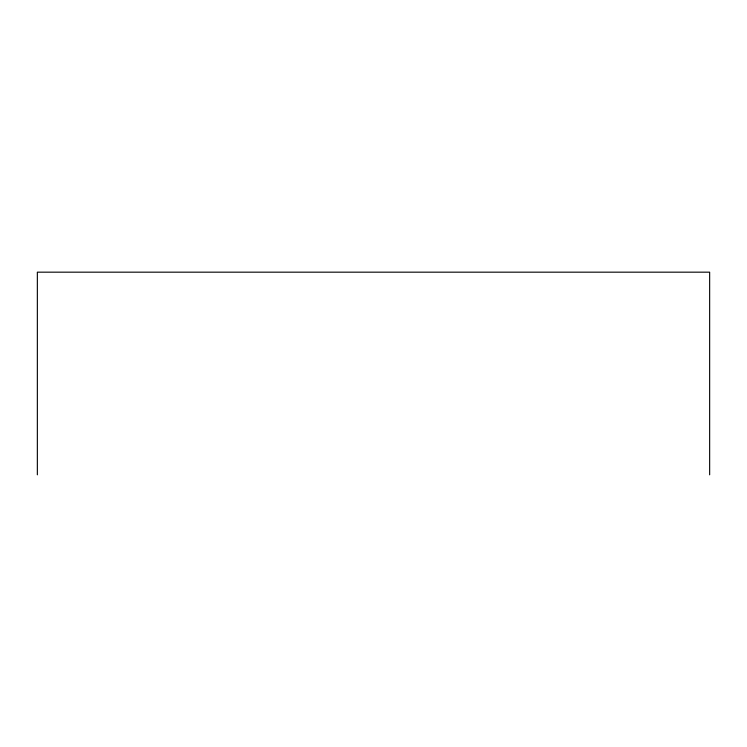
<?xml version="1.0" encoding="UTF-8"?>
<svg xmlns="http://www.w3.org/2000/svg" width="747" height="747" viewBox="0 0 747 747"><rect width="100%" height="100%" fill="white"/><g stroke="black" fill="none" stroke-linecap="round" stroke-linejoin="round"><path stroke-width="1.12" d="M709.65 474.831L709.65 272.169L37.35 272.169L37.35 474.831"/></g></svg>
